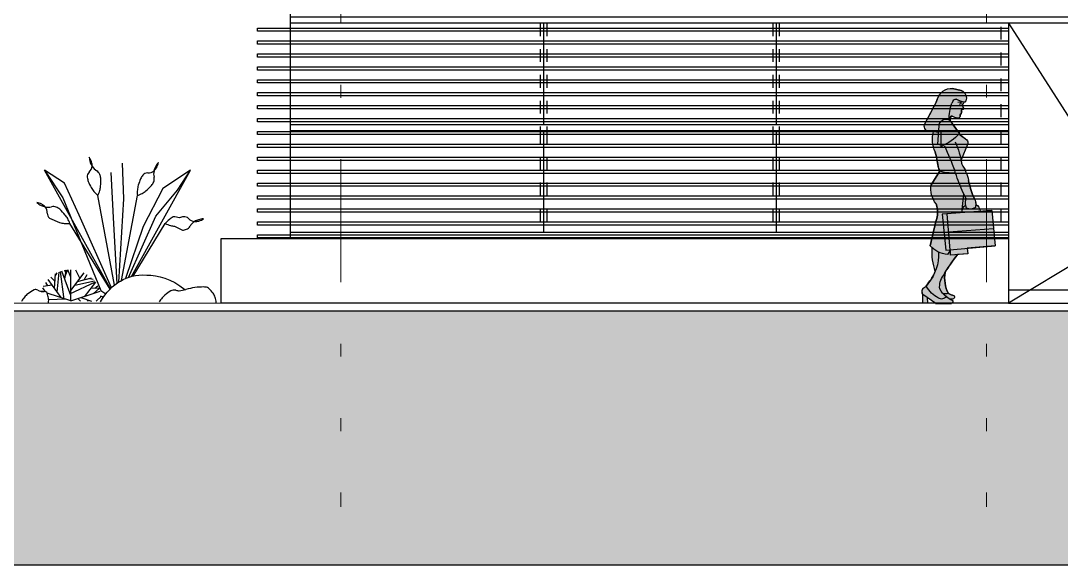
# Model space of a CAD drawing. Header units: millimetres. Extents: x 2056 to 4470, y 1400 to 3101.
# Drawn here: x 2078.45 to 2086.5, y 1468.2 to 1472.42 of the extents above; entities that cross this region are included whole.
import ezdxf

# ---------------------------------------------------------------- set-up
doc = ezdxf.new("R2010")
doc.units = ezdxf.units.MM
for name, pattern in [('DIVIDE', [31.75, 12.7, -6.35, 0, -6.35, 0, -6.35]), ('DOT', [0.25, 0, -0.25]), ('HIDDEN', [9.524999999999995, 6.349999999999998, -3.174999999999998])]:
    doc.linetypes.add(name, pattern=pattern)
for name, color, linetype in [('A-253', 253, 'Continuous'), ('A-254', 254, 'Continuous'), ('A-ANNO-GLAZ', 124, 'Continuous'), ('A-GLAZ', 5, 'Continuous'), ('A-GRID-COLS', 75, 'DIVIDE'), ('A-LDSP-TREE', 74, 'Continuous'), ('A-PLAN-1', 5, 'Continuous'), ('A-PLAN-2', 4, 'Continuous'), ('A-PLAN-4', 2, 'Continuous'), ('A-PLAN-6', 9, 'Continuous'), ('A-PROY', 15, 'HIDDEN')]:
    doc.layers.add(name, color=color, linetype=linetype)

# ---------------------------------------------------------------- blocks, each defined once
blk = doc.blocks.new('Arbol (46)')
at = {"color": 1}
for p, q in [((0.5240492058944284, 1.115372888125876), (0.5240492058944284, 1.115372888125876)), ((0.7906380709239542, 0.7937860884028396), (0.7802345020781303, 1.069222300485578)), ((1.059126542294578, 1.075519395341004), (1.059126542294578, 1.075519395341004)), ((0.6881798514359403, 0.09789603961758075), (0.1777950277506974, 1.015236085454816)), ((0.1777950277506974, 1.015236085454816), (0.3194041133077903, 0.8005456956501718)), ((0.3312954715124548, 0.9137137167957832), (0.1777950277506974, 1.015236085454816)), ((0.6918041668885309, 0.9976088853440643), (0.712611304580193, 0.600980739944859)), ((0.8515008406912088, 0.1926519362050811), (1.309165877649185, 1.015236085454816)), ((1.309165877649185, 1.015236085454816), (1.094475487844534, 0.8736269998977235)), ((1.207643508990188, 0.8617356416930733), (1.309165877649185, 1.015236085454816)), ((0.4447565598620002, 0.6670114795766864), (0.3312954715124548, 0.9137137167957832)), ((0.7197076189850833, 0.1259437341540917), (0.5904070797539163, 0.8191024735100569)), ((0.5904070797539163, 0.8191024735100569), (0.5904070797539163, 0.8191024735100569)), ((0.7739580885599935, 0.1618870661016985), (0.8965538256459666, 0.8191024735100569)), ((0.8965538256459666, 0.8191024735100569), (0.8965538256459666, 0.8191024735100569)), ((1.094475487844534, 0.8736269998977235), (0.9408307892049379, 0.5784556805176635)), ((1.039732944778393, 0.6596163942655409), (1.207643508990188, 0.8617356416930733)), ((0.1175117178645024, 0.7651967501002304), (0.1175117178645024, 0.7651967501002304)), ((0.3194041133077903, 0.8005456956501718), (0.6145754326878645, 0.08375096869649212)), ((0.7524128962990275, 0.1491417493119087), (0.7906380709239542, 0.7937860884028396)), ((0.2165342747199297, 0.6445674620862576), (0.2940820602091243, 0.6096187898579046)), ((0.6958045030753084, 0.1051948480882885), (0.4447565598620002, 0.6670114795766864)), ((0.8272728016577062, 0.1854919049167592), (1.039732944778393, 0.6596163942655409)), ((0.6847106454178373, 0.09457509179345891), (0.3739286396954213, 0.6026240334515904)), ((0.3739286396954213, 0.6026240334515904), (0.3739286396954213, 0.6026240334515904)), ((0.712611304580193, 0.600980739944859), (0.7363166206185241, 0.1383194335761431)), ((0.9408307892049379, 0.5784556805176635), (0.8040949761181082, 0.1766296408016927)), ((0.8639984995185372, 0.1955176404871963), (1.113032265704462, 0.6026240334515904)), ((1.113032265704462, 0.6026240334515904), (1.113032265704462, 0.6026240334515904)), ((1.409302680320231, 0.6397578565471207), (1.409302680320231, 0.6397578565471207)), ((0.335745971999927, 0.1854629502173424), (0.3564483612788081, 0.2430632878611476)), ((0.3814018404666086, 0.1878474754279438), (0.3585039169940032, 0.2432692349200352)), ((0.3814018404666086, 0.004364054773944304), (0.3814018404666086, 0.2443640547739534)), ((0.3053173191629881, 0.02908541432394429), (0.2068310318609292, 0.1690608452185103)), ((0.2587764229936269, 0.153761200504178), (0.2270745268246159, 0.1881657965068371)), ((0.2560741755119551, 0.0990731297712415), (0.261672204515591, 0.212366012156636)), ((0.2607865806545746, 0.1944427609807917), (0.2753105990599138, 0.2196421272680169)), ((0.275127468095846, 0.07199329041031888), (0.2899558260775379, 0.2262595852659643)), ((0.3286404806154195, 0.0145394976046731), (0.3011192965922191, 0.2305381318673341)), ((0.3814018404666086, 0.04436405477395056), (0.3109360444807621, 0.2337863108784433)), ((0.3343090469918053, 0.1709562980241657), (0.3448940981339987, 0.2415711051534828)), ((0.3452407392434438, 0.2118802777879836), (0.3360886352899115, 0.2400475574562648)), ((0.3814018404666086, 0.08436405477391418), (0.484092449650916, 0.2212848670196763)), ((0.451814962003958, 0.1782482168237465), (0.4198857547260531, 0.2412585214532186)), ((0.4327471450587623, 0.1528244608968095), (0.5422249651984004, 0.1825098449332927)), ((0.485593631487788, 0.16715401406681), (0.5085179220364608, 0.2079359138466685)), ((0.5249052675507286, 0.1778135340695002), (0.553359457578587, 0.1717874041526102)), ((0.7649038359013076, 0.1569940443016975), (0.7866371496904563, 0.1687389759007232)), ((0.7866371496904563, 0.1687389759007232), (0.808980970934293, 0.1788380341524771)), ((0.808980970934293, 0.1788380341524771), (0.8321672047093216, 0.187272302180773)), ((0.8321672047093216, 0.187272302180773), (0.8564277560921028, 0.194022863109339)), ((0.8564277560921028, 0.194022863109339), (0.8819945301591829, 0.1990708000618753)), ((0.8819945301591829, 0.1990708000618753), (0.9090994319870802, 0.2023971961621527)), ((0.9090994319870802, 0.2023971961621527), (0.9379743666523126, 0.2039831345339707)), ((0.9379743666523126, 0.2039831345339707), (0.968851239231455, 0.2038096983010291)), ((0.968851239231455, 0.2038096983010291), (1.001858509877685, 0.2017677728139375)), ((1.001858509877685, 0.2017677728139375), (1.036710859050871, 0.1973874523308581)), ((1.036710859050871, 0.1973874523308581), (1.073019522287538, 0.1901086333367772)), ((1.073019522287538, 0.1901086333367772), (1.110395735124214, 0.1793712123167523)), ((1.110395735124214, 0.1793712123167523), (1.148450733097455, 0.1646150857557558)), ((1.148450733097455, 0.1646150857557558), (1.186795751743759, 0.1452801501387881)), ((0.1840872278682326, 0.07485212943883823), (0.1636141544218646, 0.1052031533779854)), ((0.2377870262506363, 0.1250640739707336), (0.1679939977732374, 0.1141688482801868)), ((0.2030305993730295, 0.1196383298342454), (0.1880067149094415, 0.1464848675028492)), ((0.3747751048366155, 0.05768747462899171), (0.5716974998945048, 0.1506089247793625)), ((0.4128804785815845, 0.1263355722605439), (0.5641786581637902, 0.1599038725457405)), ((0.4864997172578995, 0.0351763915670773), (0.5737117067420314, 0.1479499709813723)), ((0.5395286858227806, 0.1037480023408079), (0.6007072523910679, 0.101858343327919)), ((0.5559049433117735, 0.06106354994209084), (0.6015383213323062, 0.09996703481151314)), ((0.5675871017878293, 0.1028813452484911), (0.5915476210067041, 0.1202896814540964)), ((0.6145754326878645, 0.08375096869649212), (0.65297229501207, 0.05835776465755771)), ((0.6634900147488452, 0.07158313629737734), (0.6826180023505444, 0.09257187883791573)), ((0.6826180023505444, 0.09257187883791573), (0.7023896402453857, 0.1114985662423322)), ((0.7023896402453857, 0.1114985662423322), (0.7227386664546458, 0.1284719731769286)), ((0.7227386664546458, 0.1284719731769286), (0.7435988189995442, 0.1436008743079498)), ((0.7435988189995442, 0.1436008743079498), (0.7649038359013076, 0.1569940443016975)), ((1.186795751743759, 0.1452801501387881), (1.225042026599681, 0.1208063019508785)), ((1.225042026599681, 0.1208063019508785), (1.262800793201748, 0.0906334376770701)), ((0.1637082705618695, 0.07509698337916859), (0.1531482765557683, 0.07852813342388743)), ((0.3814018404666086, 0.004364054773944304), (0.1969364266304154, 0.06430050100301798)), ((0.2068987376214437, 0.06106354994209084), (0.1985759200317716, 0.06041607996257881)), ((0.3433595798147948, 0.01672473454891588), (0.2096566338517079, 0.01110831731689643)), ((0.3814018404666086, 0.004364054773944304), (0.378300789580706, 9.58244001623143e-05)), ((0.3814018404666086, 0.004364054773944304), (0.6096554043774418, 0.07852813342388743)), ((0.3814018404666086, 0.004364054773944304), (0.3845028913525113, 9.58244001623143e-05)), ((0.4350893296729268, 0.02180817745839647), (0.4555222324786428, 9.582440010547089e-05)), ((0.4574863617702221, 0.02908541432394429), (0.5423034096744672, 9.582440010547089e-05)), ((0.5071310811119716, 0.01211736260366081), (0.514214991486142, 9.582440010547089e-05)), ((0.5384626488219268, 0.001408556744181055), (0.5393207347333373, 9.58244001623143e-05)), ((0.5775397522579198, 9.582440010547089e-05), (0.6185940501924492, 0.0409680934222223)), ((0.610630573490198, -0.004843168803873255), (0.6274300383399378, 0.02298438714274198)), ((0.6344061968147798, 0.03304383187669657), (0.6120092473886416, 0.04013663743121754)), ((0.6274300383399378, 0.02298438714274198), (0.6450719394190614, 0.04842356395442948)), ((0.6450719394190614, 0.04842356395442948), (0.6634900147488452, 0.07158313629737734))]:
    blk.add_line(p, q, dxfattribs=at)
for centre, radius, start, end in [((0.415879275506903, 1.039762881606521), 0.1319757815885099, 17.30155150783071, 34.95327288449667), ((0.7190973374843708, 1.133782259321421), 0.1959149779484506, 185.3918169149223, 197.3015515078154), ((0.6523853684611112, 1.113001813058418), 0.1260414224510392, 197.301551507852, 212.1648617863623), ((0.4565502718196512, 1.052431694500498), 0.0893773219776965, 355.8108569087017, 17.30155150782646), ((1.21006379000935, 0.9506169300458538), 0.1959149779483838, 140.3918169149498, 152.3015515078425), ((0.9291745026617235, 1.09854273830301), 0.1319757815884554, 332.3015515078646, 349.9532728845327), ((0.5538123881068486, 0.9657496578217888), 0.04539994053179888, 132.5761213831983, 187.2050339933313), ((0.4754421614152733, 1.051047959906597), 0.07043482441482476, 312.576121383154, 355.8108569086951), ((0.6367923723132449, 1.103195729285062), 0.1076213028032879, 212.1648617863421, 239.3219596229485), ((0.5529568592239258, 0.9618772811567311), 0.05669332538406544, 21.57552306719245, 59.32195962292896), ((0.5138271654450577, 0.9464040729045422), 0.09877126626575815, 3.659024840855714, 21.57552306720734), ((1.046294798768145, 0.8928956604564604), 0.1364165223328772, 142.2050339933288, 155.7402090175946), ((0.9743726894955884, 0.9486740465978443), 0.04539994053179095, 87.57612138313782, 142.2050339932752), ((0.979271578586733, 1.064405173162413), 0.07043482441480053, 267.5761213831792, 310.8108569087341), ((1.130237448209847, 0.9871873862418852), 0.107621302803283, 167.1648617863379, 194.3219596229434), ((1.148197309858098, 0.983095421259705), 0.1260414224510918, 152.3015515078471, 167.1648617863546), ((0.9668914434589624, 1.078742204519713), 0.08937732197774861, 310.8108569086832, 332.3015515078038), ((0.6441102743749738, 0.9771649939213063), 0.1364165223329141, 187.2050339932993, 200.7402090175645), ((0.8667117181439181, 1.061457640174822), 0.3744431027403056, 200.7402090175845, 208.8977827457108), ((0.4420734625378344, 0.9061953759531178), 0.1701887340073023, 343.5513241749817, 354.7923761941312), ((0.2124000150740102, 0.9271281110261071), 0.4008141269447496, 354.7923761941655, 3.659024840865505), ((1.086320652590985, 0.8461869432493501), 0.1902353016502298, 163.8977827456892, 174.9935298035118), ((1.26330169092919, 0.7950965718353018), 0.3744431027404522, 155.7402090175696, 163.8977827456943), ((0.7056481277040589, 1.162779493111302), 0.400814126944753, 309.7923761941501, 318.65902484085), ((0.932419473123197, 0.963268474408224), 0.09877126626577712, 318.6590248408664, 336.5755230672192), ((0.9710295554218433, 0.9465408130732698), 0.05669332538406016, 336.5755230672361, 14.32195962297951), ((0.7054408777135208, 0.97243949590451), 0.1902353016501928, 208.8977827456531, 219.9935298034758), ((0.7652840735001547, 1.022642384508117), 0.2683476445039443, 219.9935298035174, 229.3315567287717), ((0.3504487449597917, 0.93324660074326), 0.2657233226854506, 334.5603561220315, 343.5513241750395), ((1.164134985106195, 0.839370216667291), 0.2683476445038503, 174.993529803493, 184.3315567287479), ((0.8075897463102564, 1.069490725644428), 0.2657233226853752, 289.5603561219807, 298.5513241749942), ((0.8532501009451607, 0.9855741620320799), 0.1701887340072785, 298.5513241750238, 309.7923761941744), ((0.09448837490235462, 0.6352447104674042), 0.1319757815884568, 62.30155150780747, 79.95327288447325), ((0.2424141831596458, 0.9161339978149954), 0.1959149779483838, 230.39181691495, 242.3015515078426), ((0.209935691945887, 0.8542675176636294), 0.1260414224510283, 242.3015515077867, 257.1648617862949), ((0.114288908685829, 0.6729616512645862), 0.08937732197769677, 40.8108569087119, 62.30155150783661), ((0.2058437269636002, 0.8363076560154781), 0.107621302803283, 257.1648617863382, 284.3219596229431), ((0.1286259400430509, 0.6853417863923852), 0.0704348244148029, 357.5761213831611, 40.81085690870757), ((0.246490300132244, 0.6770997632274884), 0.05669332538405112, 66.57552306725646, 104.3219596230077), ((0.2297626387971619, 0.6384896809288421), 0.09877126626582011, 48.6590248408182, 66.57552306717021), ((0.2443570666076553, 0.6804428973012335), 0.0453999405318127, 177.5761213831676, 232.2050339932921), ((0.03025162009419091, 0.4117183355096614), 0.4008141269447676, 39.79237619415262, 48.65902484085153), ((0.2074569511733912, 0.5593203087507845), 0.1701887340072985, 28.5513241750199, 39.79237619416966), ((1.266369288099121, 0.4875902354921067), 0.1902353016502341, 118.897782745732, 129.9935298035542), ((1.154493704551328, 0.3400062409850761), 0.3147643306222741, 77.46937234844401, 86.3670889014049), ((1.27109478611569, 0.5196967880665824), 0.1364165223328915, 97.20503399330093, 110.7402090175675), ((1.259679450016144, 0.6099946743347147), 0.04539994053180024, 42.576121383158, 97.2050339933067), ((0.3468441699560145, 0.7923908603964804), 0.1902353016500827, 253.8977827457192, 264.9935298035425), ((0.3536608965381873, 0.8702051929118255), 0.2683476445038503, 264.9935298034932, 274.3315567287478), ((0.1235403875610217, 0.5136599541158802), 0.2657233226853966, 19.56035612197948, 28.55132417499203), ((1.316572176702337, 0.4277470397054941), 0.2683476445037201, 129.9935298035135, 139.3315567287684), ((1.227176392937665, 0.8425823682455729), 0.2657233226853274, 244.5603561220141, 253.551324175026), ((1.200125168147359, 0.7509576506676723), 0.1701887340072637, 253.5513241750255, 264.7923761941764), ((1.431180271974291, 1.010652495282969), 0.4949341338177353, 240.1288799791718, 248.1076637071998), ((1.25580707335105, 0.6108502032176233), 0.05669332538411168, 291.5755230672485, 329.3219596229844), ((1.344977752100931, 0.6883649010262616), 0.07043482441479876, 222.5761213831792, 265.8108569087306), ((1.397125521479438, 0.5270146901283255), 0.1076213028032879, 122.1648617863429, 149.3219596229484), ((1.406931605252723, 0.5114216939804379), 0.1260414224510029, 107.3015515078256, 122.1648617863355), ((1.346361486694853, 0.7072567906219405), 0.08937732197772498, 265.8108569087174, 287.3015515078358), ((1.427712051515797, 0.444709724957292), 0.1959149779483421, 95.39181691493195, 107.3015515078256), ((1.333692673800968, 0.7479277869345395), 0.1319757815883833, 287.3015515078169, 304.9532728844869), ((1.240333865099004, 0.6499798969964559), 0.09877126626572964, 273.6590248408041, 291.575523067158), ((0.2664414233205115, -0.2252209809975483), 0.3574836803877051, 118.2848713107652, 127.5719903134068), ((0.1078577740641293, 0.06948721109176859), 0.02281714143283831, 80.90547607054393, 118.2848713107638), ((0.1056421996018067, 0.05564644703470378), 0.03683411399761227, 56.74366653360104, 80.90547607054212), ((0.1651277255811401, 0.1463550833735354), 0.0716397746000051, 236.7436665337442, 254.0059599941304), ((1.381366849294174, -0.2856970805884202), 0.4305706919651224, 121.5900528200978, 129.1033470594111), ((1.178888160172423, 0.04355539907511741), 0.04404150171805241, 97.94741416659059, 121.5900528198787), ((1.179866141487739, 0.03655005473184758), 0.05111478220315081, 72.99261351946804, 97.94741416657445), ((1.216542306383271, 0.1564570949097828), 0.0742759644876394, 252.9926135195188, 273.6425223373462), ((1.206952160408175, 0.3071039204834989), 0.2252277347828681, 273.6425223373484, 286.7677010805901), ((1.399329122990057, -0.3313799059956182), 0.4416084463048456, 97.40436003231918, 106.7677010805812), ((1.411372422814058, -0.4240529632947272), 0.5350607690144287, 89.99999999994564, 97.4043600323214), ((1.411372422814619, 0.02109662396595979), 0.08991118175374169, 71.87439670166012, 90.00000000003277), ((1.428313976876108, 0.07285104587070634), 0.03545444258664748, 45.01921911773677, 71.87439670167203), ((1.259434914041982, -0.09614135151720404), 0.2743656567199444, 35.44239680933128, 45.01921911770437), ((0.1799210889722112, -0.09796870220530707), 0.2048645036816718, 140.1753628991241, 151.4312979516239), ((0.148179774648721, -0.0714997045933643), 0.1635351089418039, 127.5719903134081, 140.1753628991421), ((0.1624952941893163, 0.1371710986469736), 0.06208596538638488, 254.0059599941474, 278.8750207820152), ((0.1760505073640068, 0.05036172681853657), 0.0257753505692754, 59.82907621649625, 98.87502078194085), ((0.1786862368816706, 0.05489565438905686), 0.02053096601957557, 21.81464830737761, 59.82907621648148), ((0.02926103589787132, -0.004914480259159859), 0.1814817128202233, 9.236578382412759, 21.81464830709699), ((0.1080992811387738, 0.007906186224019507), 0.101607822206726, 359.9999999999918, 9.236578382416875), ((0.09159357554349512, 0.007906186223792133), 0.1181135278020058, 351.4343760545077, 1.034061938037419e-10), ((1.273787993354006, -0.1252013307629198), 0.2399729270417778, 140.6916745350872, 149.8974713774296), ((1.205434126559755, -0.06923775090145057), 0.1516316944454587, 129.1033470594213, 140.6916745350566), ((1.383900377338083, -0.00754966356389275), 0.1215908592959895, 18.44658152713285, 35.44239680933726), ((1.34629709235022, -0.02009257530838227), 0.1612308854931107, 3.7005827687138, 18.44658152709847)]:
    blk.add_arc(centre, radius, start, end, dxfattribs=at)
blk = doc.blocks.new('2D-pe18')
h = blk.add_hatch(color=255)
edge = h.paths.add_edge_path()
edge.add_arc((-0.246401141585739, 0.7039031483468947), 0.2002954605993576, 339.7642996965046, 379.3082858408123)
edge.add_arc((0.08678203584203104, 0.8850381611913847), 0.1843473425038691, 169.3974691822021, 218.5588895209702, ccw=False)
edge.add_line((-0.094417985566281, 0.9189571076647951), (-0.02629380217251764, 1.028537491084734))
edge.add_arc((0.007847104592569674, 1.063416993782037), 0.04880759390866925, 183.1010047145392, 225.6131058156646, ccw=False)
edge.add_arc((-1.198053307099129, 0.8718042882178604), 1.172492963652238, 9.274898054664195, 14.96070539390341)
edge.add_arc((0.1554206841830985, 1.270111412253229), 0.2405467608300245, 166.0969354603296, 203.4227806405648, ccw=False)
edge.add_arc((-0.050254498814735, 1.744131563276676), 0.4171505799096928, 260.7261795628367, 266.17546503600477, ccw=False)
edge.add_arc((-0.1099746273367146, 1.370697222484319), 0.03899289510374357, 149.330686259938, 258.9031379640096, ccw=False)
edge.add_line((-0.1435134139681509, 1.390586809203569), (-0.1298898053389621, 1.420645036104588))
edge.add_arc((-1.265001851504241, 2.101241063811196), 1.323514378569247, 329.0537350783497, 336.7729387705319)
edge.add_arc((0.06444064650447226, 1.547673182546832), 0.1175294248994527, 86.95518260871268, 164.4001978793954, ccw=False)
edge.add_line((0.07068346627511346, 1.665036690156768), (0.1359979449901516, 1.649578178510382))
edge.add_line((0.1359979449901516, 1.649578178510382), (0.1515904809598965, 1.641358181435173))
edge.add_arc((0.1155394026859553, 1.591988019977424), 0.06113176823124022, -34.83060715252873, 53.86233447195002, ccw=False)
edge.add_arc((0.2002997318226702, 1.761814719469124), 0.2076420177207446, 257.9334112574014, 260.4133007995298, ccw=False)
edge.add_arc((0.1060586031309696, 1.576454239973374), 0.05382522711351347, 326.0105062518923, 340.8085329699206, ccw=False)
edge.add_line((0.1506872571655151, 1.546363737935586), (0.1477816991694283, 1.539736799343068))
edge.add_arc((0.2347221085131888, 1.545224469872686), 0.08711342780939273, 183.611712842465, 202.498486319612)
edge.add_arc((0.149601877457586, 1.508051091208625), 0.006019739862397344, -65.38233043994143, 39.618689253010075, ccw=False)
edge.add_line((0.1521094673594519, 1.50257849941908), (0.142964446970467, 1.500481287201431))
edge.add_arc((0.1462474710077909, 1.494458096017006), 0.006859816241984248, 118.5932064586081, 182.2500004594961)
edge.add_arc((0.1564947451136598, 1.490396028175413), 0.01751732266474798, 167.4956108052574, 208.6965442615121)
edge.add_arc((0.1319880879515396, 1.488252455343164), 0.01108334110254236, 293.29229985134987, 325.56234767757525, ccw=False)
edge.add_arc((0.1313974271234093, 1.473830717112731), 0.006536457223580559, -71.6048728519317, 40.46087826267831, ccw=False)
edge.add_arc((0.1486177152711466, 1.453739415495025), 0.0205585104390052, 137.5010948054636, 191.4053413444624)
edge.add_arc((0.1130622428779018, 1.449026060985319), 0.01541655802658043, -111.1181249364169, 2.408766972546573, ccw=False)
edge.add_arc((0.1405953483997449, 1.595614918606406), 0.1643354458991867, 243.17919804098608, 258.3845750306152, ccw=False)
edge.add_line((0.06644693628939535, 1.448958340982358), (0.05791280414496214, 1.450164665819756))
edge.add_line((0.05791280414496214, 1.450164665819756), (0.05213788508308426, 1.437468412951944))
edge.add_line((0.05213788508308426, 1.437468412951944), (0.05193314701398322, 1.414837509078353))
edge.add_arc((0.01800614753028223, 1.374236072250233), 0.0529104712365604, 22.00589250108459, 50.11750476627009, ccw=False)
edge.add_line((0.0670618435169672, 1.394061728802711), (0.1239422113939952, 1.317012458216425))
edge.add_arc((-0.1819425761586119, 1.593585919609989), 0.4123813560326424, 317.0885144943438, 317.88089275792345, ccw=False)
edge.add_line((0.1200881793084818, 1.312808773895995), (0.1794393822373479, 1.267511289875635))
edge.add_arc((0.1551760347380376, 1.24406368651598), 0.0337416676408263, -23.715551512476395, 44.020473455998626, ccw=False)
edge.add_line((0.186068335323057, 1.230492912781635), (0.1353671061691273, 1.111729628000688))
edge.add_arc((-0.605858739587575, 0.9524566381445327), 0.7581448672354497, 9.532445876253178, 12.12718860439702, ccw=False)
edge.add_arc((-0.1683194529434854, 0.8767196392634974), 0.3697334874696985, 11.813900625182612, 32.98505744508361, ccw=False)
edge.add_arc((1.4307587827181, 1.237034929794828), 1.269493380706984, 192.9557486304165, 198.7475159970236)
edge.add_arc((0.1536484399163897, 0.768731932807681), 0.0962056854574079, -0.9089326192258227, 38.805342970650315, ccw=False)
edge.add_arc((0.2217061634517118, 0.7117694912486273), 0.06216760443548162, 2.0292912665428844, 63.09062154615731, ccw=False)
edge.add_line((0.2838347797715812, 0.7139708715939932), (0.3741385862532525, 0.7208073106356423))
edge.add_line((0.3741385862532525, 0.7208073106356423), (0.3997318014131963, 0.4469099201191327))
edge.add_line((0.3997318014131963, 0.4469099201191327), (0.1834019512758687, 0.4270917611747151))
edge.add_line((0.1834019512758687, 0.4270917611747151), (0.1892544647826639, 0.383541266132589))
edge.add_line((0.1892544647826639, 0.383541266132589), (0.1093944539662175, 0.3778601934797621))
edge.add_arc((0.9485203356125287, -0.3172233020346283), 1.089620718867443, 140.3636086805398, 149.1555453394692)
edge.add_arc((0.2649717149162718, 0.1952435711518578), 0.2561578805623471, 169.6113135719438, 207.5891359529333)
edge.add_arc((0.3547256623422832, 0.7868221298349074), 0.7776593850568165, 245.9611282875902, 249.4373619688315)
edge.add_arc((0.07273299563876005, 0.04894383423226875), 0.01318133382834992, -71.65187707316221, 47.79841238042178, ccw=False)
edge.add_line((0.07688234469503641, 0.03643262070585251), (0.04983656182022855, 0.03288534373518814))
edge.add_arc((0.1201915151427806, 0.1648253040587227), 0.1495258258201383, 241.931917027737, 248.9781159086639)
edge.add_arc((0.05938084736229, 0.01358888782124207), 0.01369134738984467, -97.01393936304459, 58.40974251253641, ccw=False)
edge.add_line((0.05770898578575157, 0), (-0.05906078741082865, 0))
edge.add_line((-0.05906078741082865, 0), (-0.1264327598716477, 0.04648520420988689))
edge.add_line((-0.1264327598716477, 0.04648520420988689), (-0.1252620683960117, 0.002748678967492424))
edge.add_line((-0.1252620683960117, 0.002748678967492424), (-0.1594852210309057, 0.002372908946739472))
edge.add_line((-0.1594852210309057, 0.002372908946739472), (-0.161202404534265, 0.07163441937507287))
edge.add_arc((-0.121793482250712, 0.0907872040017574), 0.0438165757962359, 105.3160995244694, 205.9198088228278, ccw=False)
edge.add_line((-0.1333673709261234, 0.1330475567621932), (-0.1225341836723715, 0.1531666445244184))
edge.add_arc((-0.3748315271306895, 0.3753809884208008), 0.3362040513578387, 318.627571793885, 337.6470647929368)
edge.add_arc((0.4308091482498652, 0.4067042556430235), 0.5196801638573046, 177.3147386238426, 197.8372332422325, ccw=False)
edge.add_arc((0.03989878537621594, 0.564996189003057), 0.1854085716472099, 219.4600375075605, 226.2556795153561, ccw=False)
edge.add_line((-0.1032492481799068, 0.447161648526702), (-0.05846837960024232, 0.6346243744748676))
at = {"color": 250, "extrusion": (2.449212707644755e-16, 1.224606353822377e-16, -1)}
for p, q in [((0.1359979449901516, 1.649578178510438), (0.0706834662751703, 1.665036690156768)), ((0.1515904809599533, 1.641358181435145), (0.1359979449901516, 1.649578178510438)), ((0.07425534964676217, 1.569463837069236), (0.06431351082483161, 1.54995666755778)), ((0.1260568490744731, 1.558659917598732), (0.1098870757013515, 1.55519730318025)), ((0.130315483014158, 1.545812591544859), (0.1213881104736743, 1.540802886282194)), ((0.1422266224475948, 1.551734688761762), (0.1260568490744731, 1.558659917598732)), ((0.1400078343431801, 1.541757119341497), (0.130315483014158, 1.545812591544859)), ((0.1506872571655435, 1.546363737935671), (0.1477816991693999, 1.539736799343011)), ((0.0521378850831411, 1.437468412951972), (0.05791280414496214, 1.450164665819727)), ((0.05791280414496214, 1.450164665819727), (0.06644693628936693, 1.448958340982358)), ((0.1521094673594234, 1.50257849941908), (0.1429644469704385, 1.500481287201431)), ((-0.1298898053390758, 1.420645036104332), (-0.1435134139681509, 1.390586809203597)), ((-0.04394240890303536, 1.233702520384099), (-0.03488225046345406, 1.375764248984268)), ((0.05193314701398322, 1.414837509078325), (0.0521378850831411, 1.437468412951972)), ((0.1239422113939952, 1.317012458216425), (0.0670618435169672, 1.394061728802711)), ((-0.01751123737290072, 1.215405119425185), (-0.01897010774092678, 1.33397928092819)), ((0.1212714929261267, 1.311905656064511), (0.1794393822373763, 1.267511289875607)), ((-0.04394240890303536, 1.233702520384099), (-0.01759740219102923, 1.22899259328716)), ((0.1863446069986026, 1.231140055508284), (0.1353671061690989, 1.11172962800066)), ((-0.02629380217251764, 1.028537491084734), (-0.09441798556622416, 0.9189571076649088)), ((0.1753997434431653, 0.8102939272048602), (0.1439361022318053, 0.8745511076304169)), ((0.1444068409175543, 0.7285922647172285), (0.1577126133244633, 0.843561502144432)), ((0.3741385862532525, 0.7208073106356707), (-0.0102752069118992, 0.6917053096665029)), ((-0.0102752069118992, 0.6917053096665029), (0.01771259275813009, 0.4119128201251385)), ((0.02655217039085755, 0.6944933219309348), (0.04859487314212174, 0.4127788257881946)), ((0.3741385862532525, 0.7208073106356707), (0.3997318014132247, 0.4469099201191611)), ((-0.05846837960024232, 0.6346243744748108), (-0.1032492481799068, 0.4471616485266736)), ((0.3874414243840647, 0.5784409597212274), (0.03760974354798918, 0.5531731451051769)), ((0.01771259275813009, 0.4119128201251385), (0.3997318014132247, 0.4469099201191611)), ((0.05367014159327255, 0.415543460624292), (0.03091844491018492, 0.3798052283018762)), ((0.05500881371250443, 0.3739913137939936), (0.05367014159327255, 0.415543460624292)), ((0.1834019512758687, 0.4270917611747436), (0.1892544647826639, 0.383541266132589)), ((0.1892544647826639, 0.383541266132589), (0.05500881371250443, 0.3739913137939936)), ((-0.1225341836724283, 0.1531666445243332), (-0.1333673709261234, 0.1330475567622216)), ((-0.1594852210308773, 0.002372908946767893), (-0.161202404534265, 0.07163441937504444)), ((-0.05980755252738845, 0.0005152517830424586), (-0.1602770010007362, 0.06983699877301319)), ((-0.1252620683959549, 0.002748678967492424), (-0.1594852210308773, 0.002372908946767893)), ((-0.1264327598715909, 0.04648520420988689), (-0.1252620683959549, 0.002748678967492424)), ((-0.06105270893880288, 0), (0.06105270893880288, 0)), ((0.07688234469503641, 0.03643262070585251), (0.04983656182020013, 0.03288534373518814))]:
    blk.add_line(p, q, dxfattribs=at)
at = {"color": 255}
blk.add_lwpolyline([(-0.05846837960024232, 0.6346243744748676, 0.1742760984557231), (-0.05737167085445094, 0.7701310180979135, -0.2178589288073107), (-0.094417985566281, 0.9189571076647951), (-0.02629380217251764, 1.028537491084734, -0.1876512239534978), (-0.0408890214237374, 1.060776682422329, 0.02481410580642813), (-0.06530421730539615, 1.174491006435687, -0.1643201588513944), (-0.07807893004695643, 1.327909978846463, -0.02378147509850603), (-0.1174795205666896, 1.332433369487291, -0.5181982763859114), (-0.1435134139681509, 1.390586809203569), (-0.1298898053389621, 1.420645036104588, 0.03369412224678162), (-0.04875940521120015, 1.579278783454981, -0.3513956587147101), (0.07068346627511346, 1.665036690156768), (0.1359979449901516, 1.649578178510382), (0.1515904809598965, 1.641358181435173, -0.4075476187168385), (0.1657190612551176, 1.557072479698626, -0.01082098172537452), (0.1568925114058288, 1.558760488440008, -0.0646584531049419), (0.1506872571655151, 1.546363737935586), (0.1477816991694283, 1.539736799343068, 0.08259615757287847), (0.1542389148644077, 1.511889730563745, -0.4931509573170784), (0.1521094673594519, 1.50257849941908), (0.142964446970467, 1.500481287201431, 0.2851254311401947), (0.1393929434376844, 1.494188780840233, 0.1817350075543867), (0.14112898539247, 1.481984724974865, -0.141742613775741), (0.1363706855915439, 1.478072411732199, -0.5320774902088782), (0.133460126055752, 1.467628254202708, 0.2396369188153907), (0.1284651790018927, 1.449673996280836, -0.540285800487109), (0.1075077815797272, 1.434644885057253, -0.06644349179796741), (0.06644693628939535, 1.448958340982358), (0.05791280414496214, 1.450164665819756), (0.05213788508308426, 1.437468412951944), (0.05193314701398322, 1.414837509078353, -0.1232789329230661), (0.0670618435169672, 1.394061728802711), (0.1239422113939952, 1.317012458216425, -0.003457416181412336), (0.1200881793084818, 1.312808773895995), (0.1794393822373479, 1.267511289875635, -0.3044716549319082), (0.186068335323057, 1.230492912781635), (0.1353671061691273, 1.111729628000688, -0.01132218472886363), (0.1418176474197423, 1.078010053180293, -0.09264026151888421), (0.1935822461868781, 0.9524164814899834, 0.02527673366498718), (0.2286195611874575, 0.8290217734915686, -0.1750417929850243), (0.249842019956958, 0.7672058026335193, -0.2729188070723437), (0.2838347797715812, 0.7139708715939932), (0.3741385862532525, 0.7208073106356423), (0.3997318014131963, 0.4469099201191327), (0.1834019512758687, 0.4270917611747151), (0.1892544647826639, 0.383541266132589), (0.1093944539662175, 0.3778601934797621, 0.0383808901448533), (0.01301300569829777, 0.2414352221659328, 0.1672431327232599), (0.03794118565934923, 0.07660968661832612, 0.01516909414267809), (0.08158743953708836, 0.05870838157179037, -0.5741565993747587), (0.07688234469503641, 0.03643262070585251), (0.04983656182022855, 0.03288534373518814, 0.03075453335947656), (0.06655293745154722, 0.0252513968609378, -0.8056288334126953), (0.05770898578575157, 0), (-0.05906078741082865, 0), (-0.1264327598716477, 0.04648520420988689), (-0.1252620683960117, 0.002748678967492424), (-0.1594852210309057, 0.002372908946739472), (-0.161202404534265, 0.07163441937507287, -0.4695185716997967), (-0.1333673709261234, 0.1330475567621932), (-0.1225341836723715, 0.1531666445244184, 0.08317923436727229), (-0.06389026964782829, 0.2475189590907405, -0.08978638895426862), (-0.08830038571929322, 0.4310510100279146, -0.02966027506449497), (-0.1032492481799068, 0.447161648526702)], format="xyb", close=True, dxfattribs=at)
at = {"color": 250, "extrusion": (2.449212707644755e-16, 1.224606353822377e-16, -1)}
for centre, radius, start, end in [((-0.06444064650446535, 1.547673182546845), 0.1175294248994341, 15.5998021205496, 93.044817391317), ((-0.115539402685954, 1.591988019977435), 0.06113176823124415, 126.1376655281416, 214.8306071525271), ((1.265001851504309, 2.101241063811216), 1.323514378569337, 203.2270612294649, 210.9462649216572), ((-0.4041332257830277, 1.431377527533321), 0.3599145052970499, 358.2037386469715, 19.23629080540228), ((-0.09371889691709612, 1.559544219216974), 0.02184555997629265, 27.00571414526021, 102.4788595231216), ((-0.2002997318226392, 1.761814719469093), 0.2076420177207013, 279.5866992004556, 299.3772661252663), ((-0.2347221085131537, 1.545224469872714), 0.08711342780935574, 337.5015136803168, 356.3882871574681), ((-0.1060586031309185, 1.576454239973373), 0.05382522711353274, 199.1914670300471, 213.9894937479942), ((-0.1486177152711434, 1.453739415495043), 0.0205585104389879, 348.5946586558662, 42.49890519432772), ((-0.1319880879515267, 1.488252455343144), 0.01108334110253431, 214.4376523221159, 264.0595460329213), ((-0.1313974271234315, 1.473830717112719), 0.006536457223579027, 140.7053893942248, 251.6048728525807), ((-0.1564947451136618, 1.490396028175404), 0.01751732266475829, 331.3034557386327, 12.50438919459318), ((-0.1462474710077686, 1.494458096017006), 0.006859816241967782, 357.749999540071, 61.40679354144439), ((-0.1496018774575987, 1.508051091208635), 0.006019739862383714, 140.381310747523, 245.3823304402395), ((0.1099746273367259, 1.370697222484324), 0.03899289510375085, 281.09686203548, 30.66931374010495), ((-0.0180061475302864, 1.374236072250227), 0.05291047123654712, 1.655064735807845, 157.9941074989047), ((-0.1405953483997564, 1.595614918606429), 0.164335445899205, 281.615424969318, 296.8208019590166), ((-0.113062242877902, 1.449026060985346), 0.01541655802657865, 177.5912330270273, 291.1181249357244), ((0.05025449881480881, 1.744131563276738), 0.4171505799097374, 268.3141173108701, 279.2738204371053), ((-0.1554206841830705, 1.270111412253264), 0.2405467608299962, 336.5772193594534, 13.90306453965941), ((0.1819425761585194, 1.593585919610064), 0.4123813560326188, 222.1191072420936, 246.5008094827392), ((3.026607415621072, -0.1342996757525725), 3.323299173954683, 155.9599780759448, 159.5040742447675), ((0.6058587395875179, 0.9524566381440422), 0.7581448672354706, 156.8817433697357, 170.4675541237101), ((-0.1551760347380196, 1.244063686515965), 0.0337416676408302, 135.9795265440825, 202.5206858436462), ((1.198053307099315, 0.8718042882180725), 1.172492963652371, 165.0392946061031, 170.7251019453761), ((-0.007847104592599408, 1.063416993781999), 0.04880759390868167, 282.2320162321795, 356.898995284813), ((0.1683194529434786, 0.8767196392635412), 0.3697334874696704, 147.0149425549233, 168.1860993750616), ((-0.05854010055168146, 1.324444974865457), 0.3147027556194002, 263.8409120602556, 281.1828922484913), ((-2.305485081286037, 1.767369575460833), 2.338678858960585, 337.5571388714142, 341.604002578882), ((-0.08678203584202038, 0.8850381611913463), 0.1843473425038555, 321.4411104790633, 10.60253081785223), ((-1.430758782717987, 1.237034929795151), 1.269493380706982, 341.2524840029608, 347.0442513694985), ((-0.2645289347979656, 0.7775980449216533), 0.09493699737112082, 335.7260051871578, 20.14490410402338), ((-0.1536484399164237, 0.7687319328076327), 0.09620568545739867, 141.1946570293056, 194.9600284453897), ((0.2464011415857499, 0.703903148346825), 0.200295460599361, 160.6917141591601, 200.2357003034932), ((-0.1985479921194155, 0.7147603417955608), 0.05426056740848464, 348.8718307356564, 59.45086399995424), ((-0.2082971500323652, 0.7926446272040195), 0.06199144261810029, 231.8468341050419, 299.2727706722018), ((-0.2217061634516995, 0.7117694912486101), 0.0621676044354758, 116.9093784538819, 177.1809014641103), ((-0.0398987853763515, 0.564996189002926), 0.1854085716472182, 272.7762308824281, 320.5399624924855), ((-0.4308091482498071, 0.4067042556430565), 0.5196801638572451, 342.1627667577587, 2.68526137614902), ((0.3748315271305955, 0.3753809884208863), 0.336204051357818, 176.2488344282573, 221.3724282061559), ((-0.9485203356124998, -0.3172233020344493), 1.089620718867317, 29.34209353837419, 39.63639131945276), ((-0.120400761979738, 0.1280861524277555), 0.150563369879692, 354.4908262719289, 36.06156552676283), ((-0.2649717149162711, 0.1952435711518135), 0.256157880562329, 332.4108640470816, 10.38868642807569), ((0.1217934822507232, 0.09078720400177076), 0.0438165757962331, 331.4363828777433, 74.68390047559629), ((-0.07763191066408126, 0.2557870375871403), 0.2441017758738039, 298.69545522794, 329.8131929281254), ((-0.1243462318990396, 0.1898976951200098), 0.1716831798199384, 306.5857505393114, 333.6260719125092), ((0.01578144125079461, 0.07658485472211396), 0.04225541699566597, 212.7238931635618, 304.2688924116395), ((-0.01724092344812789, 0.1498533607680201), 0.0761126576763483, 254.2185490936449, 285.3092049539121), ((-0.1201915151428352, 0.1648253040586667), 0.1495258258201107, 291.0218840913187, 311.0380983471065), ((-0.3547256623426733, 0.786822129834654), 0.7776593850567393, 290.5626380312006, 294.038871712445), ((-0.05938084736226301, 0.01358888782124268), 0.01369134738984493, 121.5902574879292, 277.0139393630092), ((-0.07273299563877345, 0.04894383423226145), 0.01318133382834554, 132.2015876195843, 251.6518770731186)]:
    blk.add_arc(centre, radius, start, end, dxfattribs=at)
blk = doc.blocks.new('PERSIANA FACH PPAL')
at = {"layer": 'A-253'}
for points in [[(4.656612873077393e-10, 1.624999994179234), (5.815571191255003, 1.624999994179234), (5.815571191255003, 1.599999994039536), (4.656612873077393e-10, 1.599999994039536)], [(4.656612873077393e-10, 1.524999994551763), (5.815571191255003, 1.524999994551763), (5.815571191255003, 1.499999994412065), (4.656612873077393e-10, 1.499999994412065)], [(4.656612873077393e-10, 1.424999994924292), (5.815571191255003, 1.424999994924292), (5.815571191255003, 1.399999994784594), (4.656612873077393e-10, 1.399999994784594)], [(4.656612873077393e-10, 1.324999995296821), (5.815571191255003, 1.324999995296821), (5.815571191255003, 1.299999995157123), (4.656612873077393e-10, 1.299999995157123)], [(4.656612873077393e-10, 1.22499999566935), (5.815571191255003, 1.22499999566935), (5.815571191255003, 1.199999995529652), (4.656612873077393e-10, 1.199999995529652)], [(5.392823368310928e-06, 1.124999996041879), (5.81557658361271, 1.124999996041879), (5.81557658361271, 1.099999995902181), (5.392823368310928e-06, 1.099999995902181)], [(8.991919457912445e-07, 1.024999996414408), (5.815572089981288, 1.024999996414408), (5.815572089981288, 0.9999999962747097), (8.991919457912445e-07, 0.9999999962747097)], [(4.656612873077393e-10, 0.9249999967869371), (5.815571191255003, 0.9249999967869371), (5.815571191255003, 0.8999999966472387), (4.656612873077393e-10, 0.8999999966472387)], [(5.392823368310928e-06, 0.9249999967869371), (5.81557658361271, 0.9249999967869371), (5.81557658361271, 0.8999999966472387), (5.392823368310928e-06, 0.8999999966472387)], [(8.991919457912445e-07, 0.8249999971594661), (5.815572089981288, 0.8249999971594661), (5.815572089981288, 0.7999999970197678), (8.991919457912445e-07, 0.7999999970197678)], [(5.392823368310928e-06, 0.7249999975319952), (5.81557658361271, 0.7249999975319952), (5.81557658361271, 0.6999999973922968), (5.392823368310928e-06, 0.6999999973922968)], [(4.656612873077393e-10, 0.6249999979045242), (5.815571191255003, 0.6249999979045242), (5.815571191255003, 0.5999999977648258), (4.656612873077393e-10, 0.5999999977648258)], [(4.656612873077393e-10, 0.5249999982770532), (5.815571191255003, 0.5249999982770532), (5.815571191255003, 0.4999999981373549), (4.656612873077393e-10, 0.4999999981373549)], [(4.656612873077393e-10, 0.4249999986495823), (5.815571191255003, 0.4249999986495823), (5.815571191255003, 0.3999999985098839), (4.656612873077393e-10, 0.3999999985098839)], [(4.656612873077393e-10, 0.3249999990221113), (5.815571191255003, 0.3249999990221113), (5.815571191255003, 0.2999999988824129), (4.656612873077393e-10, 0.2999999988824129)], [(4.656612873077393e-10, 0.2249999993946403), (5.815571191255003, 0.2249999993946403), (5.815571191255003, 0.1999999992549419), (4.656612873077393e-10, 0.1999999992549419)], [(5.392823368310928e-06, 0.1249999997671694), (5.81557658361271, 0.1249999997671694), (5.81557658361271, 0.09999999962747097), (5.392823368310928e-06, 0.09999999962747097)], [(8.991919457912445e-07, 0.02500000013969839), (5.815572089981288, 0.02500000013969839), (5.815572089981288, 0), (0, 0)]]:
    blk.add_lwpolyline(points, close=True, dxfattribs=at)

msp = doc.modelspace()

# ---------------------------------------------------------------- hatches: boundary and pattern name
at = {"layer": 'A-PLAN-6'}
h = msp.add_hatch(dxfattribs=at)
h.set_pattern_fill('AR-PARQ1', color=256, scale=0.002, angle=-44.99999999999989, style=0)
h.set_pattern_definition([(44.9999999999999, (-986891.0158201486, -1731692.276730019), (1.687786059170614e-15, 0.862104587622639), [0.6096000000000001, -0.6096000000000001]), (44.9999999999999, (-986890.9439780996, -1731692.348572068), (1.687786059170614e-15, 0.862104587622639), [0.6096000000000001, -0.6096000000000001]), (44.9999999999999, (-986890.8721360507, -1731692.420414117), (1.687786059170614e-15, 0.862104587622639), [0.6096000000000001, -0.6096000000000001]), (44.9999999999999, (-986890.8002940017, -1731692.492256166), (1.687786059170614e-15, 0.862104587622639), [0.6096000000000001, -0.6096000000000001]), (44.9999999999999, (-986890.7284519528, -1731692.564098215), (1.687786059170614e-15, 0.862104587622639), [0.6096000000000001, -0.6096000000000001]), (44.9999999999999, (-986890.6566099038, -1731692.635940264), (1.687786059170614e-15, 0.862104587622639), [0.6096000000000001, -0.6096000000000001]), (44.9999999999999, (-986890.5847678548, -1731692.707782313), (1.687786059170614e-15, 0.862104587622639), [0.6096000000000001, -0.6096000000000001]), (314.9999999999999, (-986890.5847678548, -1731691.845677725), (-1.687786059170614e-15, -0.862104587622639), [0.6096000000000001, -0.6096000000000001]), (314.9999999999999, (-986890.5129258059, -1731691.773835676), (-1.687786059170614e-15, -0.862104587622639), [0.6096000000000001, -0.6096000000000001]), (314.9999999999999, (-986890.4410837569, -1731691.701993627), (-1.687786059170614e-15, -0.862104587622639), [0.6096000000000001, -0.6096000000000001]), (314.9999999999999, (-986890.369241708, -1731691.630151578), (-1.687786059170614e-15, -0.862104587622639), [0.6096000000000001, -0.6096000000000001]), (314.9999999999999, (-986890.297399659, -1731691.558309529), (-1.687786059170614e-15, -0.862104587622639), [0.6096000000000001, -0.6096000000000001]), (314.9999999999999, (-986890.2255576099, -1731691.48646748), (-1.687786059170614e-15, -0.862104587622639), [0.6096000000000001, -0.6096000000000001]), (314.9999999999999, (-986890.153715561, -1731691.414625431), (-1.687786059170614e-15, -0.862104587622639), [0.6096000000000001, -0.6096000000000001])])
h.paths.add_polyline_path([(2116.011606511272, 1470.17217732819), (2116.011606511272, 1468.20357788766), (2066.547719885207, 1468.203577888358), (2066.547719885207, 1469.997177328609), (2075.815041604063, 1469.997177328376), (2075.815041604063, 1470.172177328423), (2080.001415258351, 1470.172177328423)])

# ---------------------------------------------------------------- linework, layer by layer
at = {"layer": 'A-ANNO-GLAZ', "linetype": 'DOT', "ltscale": 0.1, "elevation": -1.713904014353774e-10}
for points in [[(2086.036986499404, 1480.17217732656), (2086.036986501266, 1471.566097619871)], [(2082.471986496666, 1472.399177314874), (2082.471986496666, 1471.566097619405)], [(2082.521986496479, 1472.399177314874), (2082.521986496479, 1471.566097619405)], [(2084.271986496479, 1472.399177315339), (2084.271986496479, 1471.566097619871)], [(2084.321986496293, 1472.399177315339), (2084.321986496293, 1471.566097619871)], [(2086.096952619807, 1472.398669692149), (2086.096952619807, 1471.565589996681)], [(2082.471986496666, 1471.566097619405), (2082.471986496898, 1470.78217731083)], [(2082.521986496479, 1471.566097619405), (2082.521986496712, 1470.78217731083)], [(2084.271986496479, 1471.5660976371), (2084.271986496712, 1470.782177328525)], [(2084.321986496293, 1471.5660976371), (2084.321986496526, 1470.782177328525)], [(2086.036986501266, 1471.5660976371), (2086.036986501499, 1470.782177328525)], [(2086.096952619807, 1471.56559001391), (2086.09695262004, 1470.781669705335)]]:
    msp.add_lwpolyline(points, dxfattribs=at)
at = {"layer": 'A-ANNO-GLAZ', "ltscale": 0.1, "elevation": -1.713904014353774e-10}
for points in [[(2082.496986496572, 1472.399177314874), (2082.496986496572, 1471.616177310396)], [(2084.296986496386, 1472.399177315339), (2084.296986496386, 1471.616177310862)], [(2082.496986496572, 1471.566097619405), (2082.496986496572, 1470.78217731083)], [(2084.296986496386, 1471.5660976371), (2084.296986496386, 1470.782177328525)]]:
    msp.add_lwpolyline(points, dxfattribs=at)
at = {"layer": 'A-GLAZ', "elevation": -1.713904014353774e-10}
msp.add_lwpolyline([(2080.536415632426, 1470.732177328478), (2080.536415632193, 1473.172241376174)], dxfattribs=at)
for points in [[(2080.536415632426, 1472.399177328145), (2080.536415632426, 1472.449177328192), (2105.112858926955, 1472.449177382208), (2105.112858926955, 1472.399177382162)], [(2088.097420787283, 1472.399177344676), (2086.097415211455, 1472.399177340252), (2086.096795470531, 1470.232177328246), (2088.097420787516, 1470.232177328478)], [(2080.536415632426, 1471.5660976371), (2080.536415632426, 1471.616097637147), (2086.097420788447, 1471.616097637147), (2086.097420788447, 1471.5660976371)], [(2080.536415632426, 1470.732177328478), (2080.536415632426, 1470.782177328525), (2086.097420788447, 1470.782177328525), (2086.097420788447, 1470.732177328478)], [(2088.097420787982, 1470.232177328478), (2088.097420787982, 1470.332177328572), (2086.096824233265, 1470.33274947961), (2086.096795470531, 1470.232177328246)]]:
    msp.add_lwpolyline(points, close=True, dxfattribs=at)
at = {"layer": 'A-GRID-COLS', "lineweight": 9, "ltscale": 0.075, "elevation": -1.713904014353774e-10}
for points in [[(2080.926743905603, 1484.253000801356), (2080.926743905603, 1468.656180706734)], [(2085.92674390537, 1484.253207730289), (2085.92674390537, 1468.656387628915)]]:
    msp.add_lwpolyline(points, dxfattribs=at)
at = {"layer": 'A-PLAN-1', "const_width": 0.01, "elevation": -1.713904014353774e-10}
msp.add_lwpolyline([(2066.54771988544, 1470.057177327501), (2075.815041604063, 1470.057177328432), (2075.815041604063, 1470.232177328478), (2080.001415258351, 1470.232177328478)], dxfattribs=at)
at = {"layer": 'A-PLAN-2', "elevation": -1.713904014353774e-10}
msp.add_lwpolyline([(2116.011606511272, 1470.17217732819), (2116.011606511272, 1468.20357788766), (2066.547719885207, 1468.203577888358), (2066.547719885207, 1469.997177328609), (2075.815041604063, 1469.997177328376), (2075.815041604063, 1470.172177328423), (2080.001415258351, 1470.172177328423), (2080.001415258351, 1470.172177328423), (2116.011606511272, 1470.17217732819)], dxfattribs=at)
at = {"layer": 'A-PLAN-4', "elevation": -1.713904014353774e-10}
msp.add_lwpolyline([(2080.001415251133, 1470.732177328478), (2086.096795470531, 1470.732177328478), (2086.096795470531, 1470.232177328478), (2080.001415257652, 1470.232177328478)], close=True, dxfattribs=at)
at = {"layer": 'A-PROY', "elevation": -1.713904014353774e-10}
msp.add_lwpolyline([(2086.097415211455, 1472.399177340252), (2087.097420788215, 1470.838189894028), (2086.096795470531, 1470.232177328246)], dxfattribs=at)

# ---------------------------------------------------------------- block references
msp.add_blockref('PERSIANA FACH PPAL', (2080.281415282127, 1470.736814596617))
at = {"layer": 'A-254'}
msp.add_blockref('2D-pe18', (2085.593863179286, 1470.229804419374), dxfattribs=at)
at = {"layer": 'A-LDSP-TREE', "color": 8, "ltscale": 35}
msp.add_blockref('Arbol (46)', (2078.455352696667, 1470.246249682197), dxfattribs=at)

doc.saveas('drawing.dxf')
